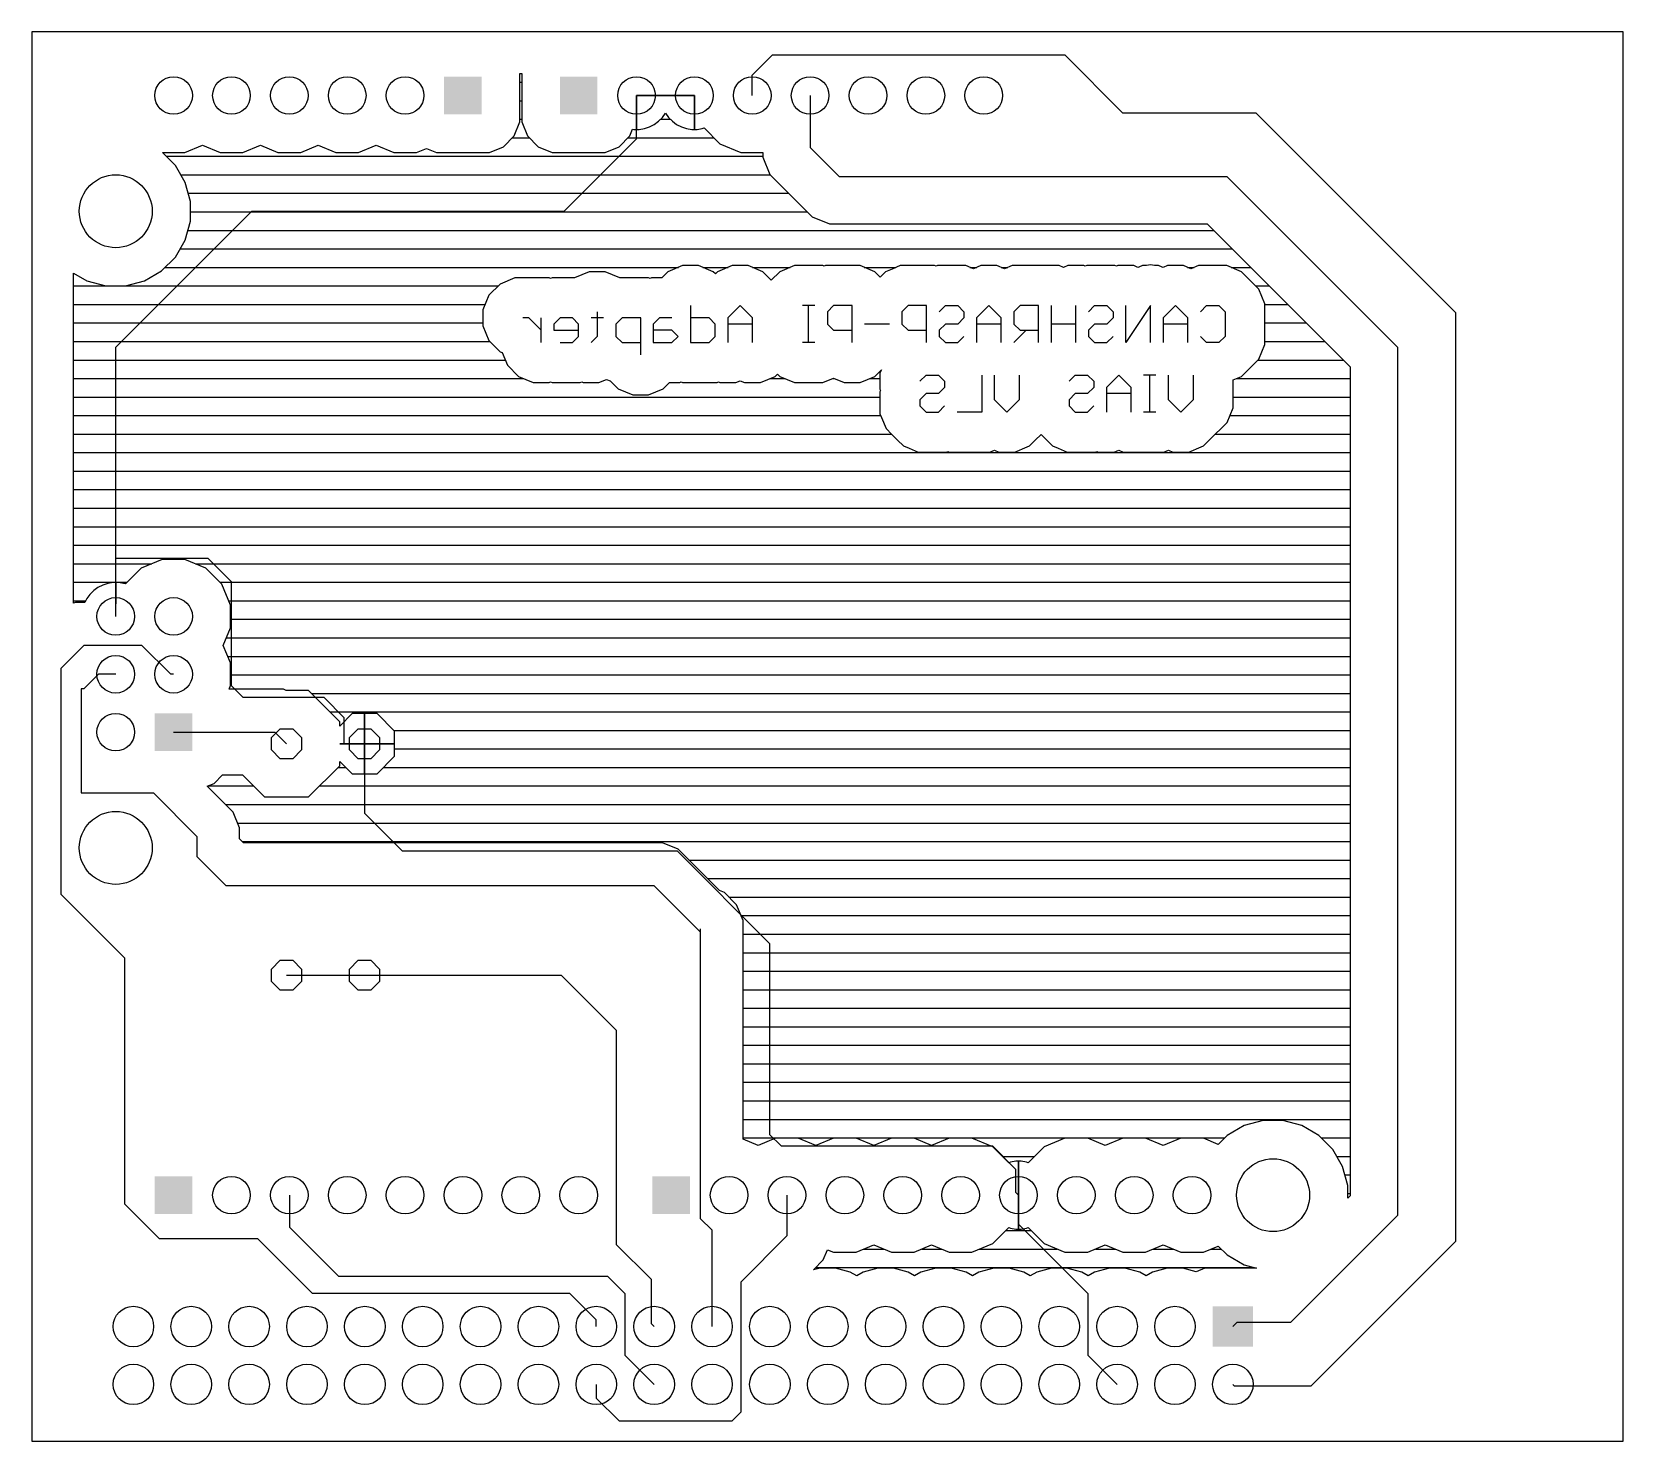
# Model space of a CAD drawing. Extents: x 0.4 to 70.2, y 8.6 to 70.5.
import ezdxf

# ---------------------------------------------------------------- set-up
doc = ezdxf.new("R2010")
doc.units = 0
for name, color, linetype in [('16', 175, 'CONTINUOUS'), ('17', 82, 'CONTINUOUS'), ('20', 213, 'CONTINUOUS')]:
    doc.layers.add(name, color=color, linetype=linetype)

# ---------------------------------------------------------------- blocks, each defined once
blk = doc.blocks.new('OCTAGONP')
blk.add_lwpolyline([(-0.5, -0.2071), (-0.5, 0.2071), (-0.2071, 0.5), (0.2071, 0.5), (0.5, 0.2071), (0.5, -0.2071), (0.2071, -0.5), (-0.2071, -0.5)], close=True)
blk = doc.blocks.new('SQUAREP')
blk.add_solid([(-0.5, -0.5), (0.5, -0.5), (-0.5, 0.5), (0.5, 0.5)])
blk = doc.blocks.new('ROUNDP')
blk.add_circle((0, 0), 0.5)

msp = doc.modelspace()

# ---------------------------------------------------------------- linework, layer by layer
at = {"layer": '16'}
for p, q in [((32.004, 68.58), (32.893, 69.469)), ((32.893, 69.469), (45.72, 69.469)), ((45.72, 69.469), (48.26, 66.929)), ((21.8059, 66.532), (21.8059, 68.6562)), ((21.8059, 68.6562), (21.8821, 68.6562)), ((21.8821, 68.6562), (21.8821, 66.532)), ((32.004, 67.691), (32.004, 68.58)), ((21.8059, 68.2752), (21.8821, 68.2752)), ((21.8059, 67.4624), (21.8821, 67.4624)), ((28.4099, 67.691), (26.924, 67.691)), ((26.924, 67.691), (26.924, 67.691)), ((26.924, 67.691), (29.464, 67.691)), ((26.924, 66.2051), (26.924, 67.691)), ((26.924, 67.691), (26.924, 67.691)), ((26.924, 67.691), (26.924, 66.2051)), ((26.924, 65.786), (26.924, 67.691)), ((26.924, 67.691), (29.464, 67.691)), ((26.924, 67.4624), (26.924, 67.4624)), ((29.464, 67.691), (28.4099, 67.691)), ((29.464, 67.691), (29.464, 67.691)), ((29.464, 66.2051), (29.464, 67.691)), ((29.464, 67.691), (29.464, 67.691)), ((29.464, 67.691), (29.464, 66.2051)), ((29.464, 67.4624), (29.464, 67.4624)), ((34.544, 67.691), (34.544, 65.405)), ((21.5507, 65.9159), (21.8059, 66.532)), ((21.8059, 66.6496), (21.8821, 66.6496)), ((21.8821, 66.532), (22.1373, 65.9159)), ((26.924, 66.6496), (26.924, 66.6496)), ((27.4944, 66.314), (27.7028, 66.4201)), ((27.7028, 66.4201), (27.892, 66.5576)), ((27.892, 66.5576), (28.0574, 66.723)), ((27.984, 66.6496), (28.404, 66.6496)), ((28.0574, 66.723), (28.194, 66.911)), ((28.194, 66.911), (28.3306, 66.723)), ((28.3306, 66.723), (28.496, 66.5576)), ((28.496, 66.5576), (28.6852, 66.4201)), ((28.6852, 66.4201), (28.8936, 66.314)), ((29.464, 66.6496), (29.464, 66.6496)), ((48.26, 66.929), (54.102, 66.929)), ((54.102, 66.929), (62.865, 58.166)), ((21.0791, 65.4443), (21.5507, 65.9159)), ((21.4716, 65.8368), (22.2164, 65.8368)), ((22.1373, 65.9159), (22.6089, 65.4443)), ((23.749, 62.611), (26.924, 65.786)), ((26.1591, 65.4443), (26.6307, 65.9159)), ((26.5516, 65.8368), (30.32, 65.8368)), ((26.6307, 65.9159), (26.754, 66.2135)), ((26.754, 66.2135), (26.8071, 66.2051)), ((26.8071, 66.2051), (26.924, 66.2051)), ((26.924, 66.2051), (27.0409, 66.2051)), ((27.0409, 66.2051), (27.2719, 66.2417)), ((27.2719, 66.2417), (27.4944, 66.314)), ((28.8936, 66.314), (29.1161, 66.2417)), ((29.1161, 66.2417), (29.3471, 66.2051)), ((29.3471, 66.2051), (29.464, 66.2051)), ((29.464, 66.2051), (29.5809, 66.2051)), ((29.5809, 66.2051), (29.8119, 66.2417)), ((29.8119, 66.2417), (29.8898, 66.267)), ((29.8898, 66.267), (30.5868, 65.57)), ((6.6859, 64.6229), (6.1197, 65.1891)), ((6.1197, 65.1891), (7.1017, 65.1891)), ((6.2848, 65.024), (32.4612, 65.024)), ((7.1017, 65.1891), (7.874, 65.509)), ((7.874, 65.509), (8.6463, 65.1891)), ((8.6463, 65.1891), (9.6417, 65.1891)), ((9.6417, 65.1891), (10.414, 65.509)), ((10.414, 65.509), (11.1863, 65.1891)), ((11.1863, 65.1891), (12.1817, 65.1891)), ((12.1817, 65.1891), (12.954, 65.509)), ((12.954, 65.509), (13.7263, 65.1891)), ((13.7263, 65.1891), (14.7217, 65.1891)), ((14.7217, 65.1891), (15.494, 65.509)), ((15.494, 65.509), (16.2663, 65.1891)), ((16.2663, 65.1891), (17.2617, 65.1891)), ((17.2617, 65.1891), (17.7034, 65.3721)), ((17.7034, 65.3721), (18.145, 65.1891)), ((18.145, 65.1891), (20.463, 65.1891)), ((20.463, 65.1891), (21.0791, 65.4443)), ((22.6089, 65.4443), (23.225, 65.1891)), ((23.225, 65.1891), (25.543, 65.1891)), ((25.543, 65.1891), (26.1591, 65.4443)), ((30.5868, 65.57), (31.5063, 65.1891)), ((31.5063, 65.1891), (32.4612, 65.1891)), ((32.4612, 65.1891), (32.4612, 64.9907)), ((32.4612, 64.9907), (32.7783, 64.2252)), ((34.544, 65.405), (35.814, 64.135)), ((7.1173, 63.8757), (6.6859, 64.6229)), ((6.9236, 64.2112), (32.7923, 64.2112)), ((7.3406, 63.0424), (7.1173, 63.8757)), ((32.7783, 64.2252), (34.0483, 62.9552)), ((35.814, 64.135), (52.832, 64.135)), ((52.832, 64.135), (60.325, 56.642)), ((7.2452, 63.3984), (33.6051, 63.3984)), ((7.3406, 62.1796), (7.3406, 63.0424)), ((34.0483, 62.9552), (34.6342, 62.3693)), ((4.064, 56.642), (10.033, 62.611)), ((7.1173, 61.3463), (7.3406, 62.1796)), ((7.3406, 62.5856), (34.4179, 62.5856)), ((10.033, 62.611), (23.749, 62.611)), ((34.6342, 62.3693), (35.3997, 62.0522)), ((7.2316, 61.7728), (52.2487, 61.7728)), ((35.3997, 62.0522), (51.9693, 62.0522)), ((51.9693, 62.0522), (58.2422, 55.7793)), ((6.6859, 60.5991), (7.1173, 61.3463)), ((6.8943, 60.96), (53.0615, 60.96)), ((6.0759, 59.9891), (6.6859, 60.5991)), ((6.234, 60.1472), (28.7608, 60.1472)), ((28.9481, 60.2248), (28.3039, 59.958)), ((29.6453, 60.2248), (28.9481, 60.2248)), ((30.2894, 59.958), (29.6453, 60.2248)), ((29.8326, 60.1472), (30.9402, 60.1472)), ((31.1275, 60.2248), (30.4834, 59.958)), ((31.8248, 60.2248), (31.1275, 60.2248)), ((32.366, 60.0006), (31.8248, 60.2248)), ((32.0121, 60.1472), (33.6688, 60.1472)), ((33.8561, 60.2248), (33.212, 59.958)), ((35.0957, 60.2248), (33.8561, 60.2248)), ((35.1589, 60.1986), (35.0957, 60.2248)), ((35.2221, 60.2248), (35.1589, 60.1986)), ((35.5746, 60.2248), (35.2221, 60.2248)), ((35.2221, 60.2248), (35.2221, 60.2248)), ((35.2221, 60.2248), (35.2221, 60.2248)), ((36.7328, 60.2248), (35.5746, 60.2248)), ((37.377, 59.958), (36.7328, 60.2248)), ((36.9202, 60.1472), (38.3091, 60.1472)), ((38.1375, 60.0761), (37.8523, 59.958)), ((38.4964, 60.2248), (38.1375, 60.0761)), ((38.4965, 60.2248), (38.4964, 60.2248)), ((38.4964, 60.2248), (38.4964, 60.2248)), ((38.8489, 60.2248), (38.4965, 60.2248)), ((40.0072, 60.2248), (38.8489, 60.2248)), ((40.0704, 60.1986), (40.0072, 60.2248)), ((40.1336, 60.2248), (40.0704, 60.1986)), ((40.4784, 60.2248), (40.1336, 60.2248)), ((40.1336, 60.2248), (40.1336, 60.2248)), ((40.1336, 60.2248), (40.1336, 60.2248)), ((41.3732, 60.2248), (40.4784, 60.2248)), ((41.7075, 60.0863), (41.3732, 60.2248)), ((41.5605, 60.1472), (41.8546, 60.1472)), ((42.0419, 60.2248), (41.7075, 60.0863)), ((42.7392, 60.2248), (42.0419, 60.2248)), ((43.0735, 60.0863), (42.7392, 60.2248)), ((42.9265, 60.1472), (43.2206, 60.1472)), ((43.4079, 60.2248), (43.0735, 60.0863)), ((43.7603, 60.2248), (43.4079, 60.2248)), ((43.4079, 60.2248), (43.4079, 60.2248)), ((43.4079, 60.2248), (43.4079, 60.2248)), ((45.4711, 60.2248), (43.7603, 60.2248)), ((45.6648, 60.1445), (45.4711, 60.2248)), ((45.6584, 60.1472), (45.6713, 60.1472)), ((45.8586, 60.2248), (45.6648, 60.1445)), ((46.5558, 60.2248), (45.8586, 60.2248)), ((46.619, 60.1986), (46.5558, 60.2248)), ((46.6822, 60.2248), (46.619, 60.1986)), ((47.027, 60.2248), (46.6822, 60.2248)), ((46.6822, 60.2248), (46.6822, 60.2248)), ((46.6822, 60.2248), (46.6822, 60.2248)), ((47.9218, 60.2248), (47.027, 60.2248)), ((47.985, 60.1986), (47.9218, 60.2248)), ((48.0482, 60.2248), (47.985, 60.1986)), ((48.7454, 60.2248), (48.0482, 60.2248)), ((48.9286, 60.1489), (48.7454, 60.2248)), ((48.9694, 60.1571), (48.9286, 60.1489)), ((49.1329, 60.2248), (48.9694, 60.1571)), ((49.3079, 60.2248), (49.1329, 60.2248)), ((49.4796, 60.2591), (49.3079, 60.2248)), ((49.6532, 60.2248), (49.4796, 60.2591)), ((49.8301, 60.2248), (49.6532, 60.2248)), ((49.9918, 60.1578), (49.8301, 60.2248)), ((50.042, 60.1479), (49.9918, 60.1578)), ((50.2277, 60.2248), (50.042, 60.1479)), ((50.9249, 60.2248), (50.2277, 60.2248)), ((51.2593, 60.0863), (50.9249, 60.2248)), ((51.1122, 60.1472), (51.4064, 60.1472)), ((51.5937, 60.2248), (51.2593, 60.0863)), ((51.9385, 60.2248), (51.5937, 60.2248)), ((51.5937, 60.2248), (51.5937, 60.2248)), ((51.5937, 60.2248), (51.5937, 60.2248)), ((52.8332, 60.2248), (51.9385, 60.2248)), ((53.4774, 59.958), (52.8332, 60.2248)), ((53.0206, 60.1472), (53.8743, 60.1472)), ((2.2098, 45.4061), (2.2098, 59.898)), ((2.2098, 59.898), (2.7993, 59.5577)), ((2.7993, 59.5577), (3.6326, 59.3344)), ((4.4954, 59.3344), (5.3287, 59.5577)), ((5.3287, 59.5577), (6.0759, 59.9891)), ((20.935, 59.4156), (20.442, 58.9226)), ((21.5792, 59.6825), (20.935, 59.4156)), ((23.0899, 59.6825), (21.5792, 59.6825)), ((23.1531, 59.6563), (23.0899, 59.6825)), ((23.2163, 59.6825), (23.1531, 59.6563)), ((23.7586, 59.6825), (23.2163, 59.6825)), ((23.7587, 59.6825), (23.7586, 59.6825)), ((24.1035, 59.6825), (23.7587, 59.6825)), ((24.2016, 59.6825), (24.1035, 59.6825)), ((24.2059, 59.6868), (24.2016, 59.6825)), ((24.8501, 59.9536), (24.2059, 59.6868)), ((25.5473, 59.9536), (24.8501, 59.9536)), ((26.1915, 59.6868), (25.5473, 59.9536)), ((26.1958, 59.6825), (26.1915, 59.6868)), ((27.4556, 59.6825), (26.1958, 59.6825)), ((27.5189, 59.6563), (27.4556, 59.6825)), ((27.5821, 59.6825), (27.5189, 59.6563)), ((28.0284, 59.6825), (27.5821, 59.6825)), ((28.3039, 59.958), (28.0284, 59.6825)), ((30.3864, 59.861), (30.2894, 59.958)), ((30.4834, 59.958), (30.3864, 59.861)), ((32.4689, 59.958), (32.366, 60.0006)), ((32.7192, 59.7077), (32.4689, 59.958)), ((32.4689, 59.958), (32.4689, 59.958)), ((32.8405, 59.5864), (32.7192, 59.7077)), ((33.212, 59.958), (32.8405, 59.5864)), ((37.6146, 59.7203), (37.377, 59.958)), ((37.8523, 59.958), (37.6146, 59.7203)), ((37.8523, 59.958), (37.8523, 59.958)), ((37.8523, 59.958), (37.8523, 59.958)), ((53.7486, 59.6868), (53.4774, 59.958)), ((54.2416, 59.1938), (53.7486, 59.6868)), ((53.7486, 59.6868), (53.7486, 59.6868)), ((2.2098, 59.3344), (3.6326, 59.3344)), ((3.6326, 59.3344), (4.4954, 59.3344)), ((4.4954, 59.3344), (20.8538, 59.3344)), ((20.442, 58.9226), (20.1752, 58.2785)), ((54.101, 59.3344), (54.6871, 59.3344)), ((54.5084, 58.5496), (54.2416, 59.1938)), ((2.2098, 58.5216), (20.2759, 58.5216)), ((20.1752, 58.2785), (20.1752, 57.5812)), ((25.1987, 58.201), (25.1987, 57.1164)), ((29.2967, 58.4722), (29.2967, 56.8452)), ((31.4762, 58.4722), (30.9338, 57.9299)), ((32.0185, 57.9299), (31.4762, 58.4722)), ((34.7471, 58.4722), (34.2048, 58.4722)), ((34.4759, 56.8452), (34.4759, 58.4722)), ((35.5707, 58.4722), (35.2996, 58.201)), ((35.2996, 58.201), (35.2996, 57.6587)), ((36.3842, 58.4722), (35.5707, 58.4722)), ((36.3842, 56.8452), (36.3842, 58.4722)), ((38.8451, 58.4722), (38.5739, 58.201)), ((38.5739, 58.201), (38.5739, 57.6587)), ((39.6586, 58.4722), (38.8451, 58.4722)), ((39.6586, 56.8452), (39.6586, 58.4722)), ((40.211, 58.201), (40.4822, 58.4722)), ((40.4822, 58.4722), (41.0245, 58.4722)), ((41.0245, 58.4722), (41.2957, 58.201)), ((41.2957, 58.201), (41.2957, 57.9299)), ((42.3905, 58.4722), (41.8482, 57.9299)), ((42.9329, 57.9299), (42.3905, 58.4722)), ((43.7565, 58.4722), (43.4854, 58.201)), ((43.4854, 58.201), (43.4854, 57.6587)), ((44.57, 58.4722), (43.7565, 58.4722)), ((44.57, 56.8452), (44.57, 58.4722)), ((45.1225, 58.4722), (45.1225, 56.8452)), ((46.2072, 56.8452), (46.2072, 58.4722)), ((46.7597, 58.201), (47.0308, 58.4722)), ((47.0308, 58.4722), (47.5732, 58.4722)), ((47.5732, 58.4722), (47.8443, 58.201)), ((47.8443, 58.201), (47.8443, 57.9299)), ((49.4815, 58.4722), (48.3968, 56.8452)), ((48.3968, 56.8452), (48.3968, 58.4722)), ((49.4815, 56.8452), (49.4815, 58.4722)), ((50.5763, 58.4722), (50.034, 57.9299)), ((51.1186, 57.9299), (50.5763, 58.4722)), ((51.6711, 58.201), (51.9423, 58.4722)), ((51.9423, 58.4722), (52.4846, 58.4722)), ((52.4846, 58.4722), (52.7558, 58.201)), ((52.7558, 58.201), (52.7558, 57.1164)), ((54.5084, 56.7677), (54.5084, 58.5496)), ((54.5084, 58.5216), (55.4999, 58.5216)), ((62.865, 58.166), (62.865, 17.399)), ((2.2098, 57.7088), (20.1752, 57.7088)), ((20.1752, 57.5812), (20.442, 56.9371)), ((22.1989, 57.9299), (21.9278, 57.9299)), ((22.7413, 57.3875), (22.1989, 57.9299)), ((22.7413, 56.8452), (22.7413, 57.9299)), ((23.5649, 57.9299), (23.2938, 57.6587)), ((23.2938, 57.6587), (23.2938, 57.3875)), ((23.2938, 57.3875), (24.3784, 57.3875)), ((24.1073, 57.9299), (23.5649, 57.9299)), ((24.3784, 57.6587), (24.1073, 57.9299)), ((24.3784, 57.1164), (24.3784, 57.6587)), ((25.4699, 57.9299), (24.9275, 57.9299)), ((26.2935, 57.9299), (26.0224, 57.6587)), ((26.0224, 57.6587), (26.0224, 57.1164)), ((27.107, 57.9299), (26.2935, 57.9299)), ((27.107, 56.3029), (27.107, 57.9299)), ((27.9307, 57.9299), (27.6595, 57.6587)), ((27.6595, 57.6587), (27.6595, 56.8452)), ((28.473, 57.3875), (27.6595, 57.3875)), ((28.473, 57.9299), (27.9307, 57.9299)), ((28.7442, 57.1164), (28.473, 57.3875)), ((30.1102, 57.9299), (29.2967, 57.9299)), ((30.3813, 57.6587), (30.1102, 57.9299)), ((30.3813, 57.1164), (30.3813, 57.6587)), ((30.9338, 57.9299), (30.9338, 56.8452)), ((32.0185, 57.6587), (30.9338, 57.6587)), ((32.0185, 56.8452), (32.0185, 57.9299)), ((35.2996, 57.6587), (35.5707, 57.3875)), ((35.5707, 57.3875), (36.3842, 57.3875)), ((38.0214, 57.6587), (36.9367, 57.6587)), ((38.5739, 57.6587), (38.8451, 57.3875)), ((38.8451, 57.3875), (39.6586, 57.3875)), ((40.4822, 57.6587), (40.211, 57.3875)), ((40.211, 57.3875), (40.211, 57.1164)), ((41.0245, 57.6587), (40.4822, 57.6587)), ((41.2957, 57.9299), (41.0245, 57.6587)), ((41.8482, 57.9299), (41.8482, 56.8452)), ((42.9329, 57.6587), (41.8482, 57.6587)), ((42.9329, 56.8452), (42.9329, 57.9299)), ((43.4854, 57.6587), (43.7565, 57.3875)), ((44.0277, 57.3875), (43.4854, 56.8452)), ((43.7565, 57.3875), (44.57, 57.3875)), ((46.2072, 57.6587), (45.1225, 57.6587)), ((47.0308, 57.6587), (46.7597, 57.3875)), ((46.7597, 57.3875), (46.7597, 57.1164)), ((47.5732, 57.6587), (47.0308, 57.6587)), ((47.8443, 57.9299), (47.5732, 57.6587)), ((50.034, 57.9299), (50.034, 56.8452)), ((51.1186, 57.6587), (50.034, 57.6587)), ((51.1186, 56.8452), (51.1186, 57.9299)), ((54.5084, 57.7088), (56.3127, 57.7088)), ((2.2098, 56.896), (20.4831, 56.896)), ((4.064, 47.371), (4.064, 56.642)), ((20.442, 56.9371), (20.935, 56.4441)), ((23.5649, 56.8452), (24.1073, 56.8452)), ((24.1073, 56.8452), (24.3784, 57.1164)), ((25.1987, 57.1164), (24.9275, 56.8452)), ((26.0224, 57.1164), (26.2935, 56.8452)), ((26.2935, 56.8452), (27.107, 56.8452)), ((27.6595, 56.8452), (28.473, 56.8452)), ((28.473, 56.8452), (28.7442, 57.1164)), ((29.2967, 56.8452), (30.1102, 56.8452)), ((30.1102, 56.8452), (30.3813, 57.1164)), ((34.7471, 56.8452), (34.2048, 56.8452)), ((40.211, 57.1164), (40.4822, 56.8452)), ((40.4822, 56.8452), (41.0245, 56.8452)), ((41.0245, 56.8452), (41.2957, 57.1164)), ((46.7597, 57.1164), (47.0308, 56.8452)), ((47.0308, 56.8452), (47.5732, 56.8452)), ((47.5732, 56.8452), (47.8443, 57.1164)), ((51.9423, 56.8452), (51.6711, 57.1164)), ((52.4846, 56.8452), (51.9423, 56.8452)), ((52.7558, 57.1164), (52.4846, 56.8452)), ((54.2416, 56.1236), (54.5084, 56.7677)), ((54.5084, 56.896), (57.1255, 56.896)), ((60.325, 56.642), (60.325, 18.542)), ((2.2098, 56.0832), (21.1599, 56.0832)), ((20.935, 56.4441), (21.026, 56.4064)), ((21.026, 56.4064), (21.2555, 55.8524)), ((53.9704, 55.8524), (54.2416, 56.1236)), ((54.2012, 56.0832), (57.9383, 56.0832)), ((2.2098, 55.2704), (21.9634, 55.2704)), ((21.2555, 55.8524), (21.7485, 55.3594)), ((21.7485, 55.3594), (22.3927, 55.0926)), ((25.2761, 55.0926), (25.6105, 55.2311)), ((25.6105, 55.2311), (25.7637, 55.1677)), ((32.3671, 55.0926), (33.0113, 55.3594)), ((32.7963, 55.2704), (33.4269, 55.2704)), ((33.0113, 55.3594), (33.1116, 55.4598)), ((33.1116, 55.4598), (33.212, 55.3594)), ((33.212, 55.3594), (33.8561, 55.0926)), ((35.0957, 55.0926), (35.5657, 55.2873)), ((35.5249, 55.2704), (35.6064, 55.2704)), ((35.5657, 55.2873), (36.0356, 55.0926)), ((36.7328, 55.0926), (37.377, 55.3594)), ((37.1621, 55.2704), (37.6072, 55.2704)), ((37.377, 55.3594), (37.6694, 55.6518)), ((37.6694, 55.6518), (37.6072, 55.5016)), ((37.6072, 55.5016), (37.6072, 54.8044)), ((39.3598, 55.153), (39.6309, 55.4242)), ((39.6309, 55.4242), (40.1733, 55.4242)), ((40.1733, 55.4242), (40.4444, 55.153)), ((42.0816, 55.4242), (42.0816, 53.7972)), ((42.6341, 54.3395), (42.6341, 55.4242)), ((43.7187, 55.4242), (43.7187, 54.3395)), ((45.9084, 55.153), (46.1796, 55.4242)), ((46.1796, 55.4242), (46.7219, 55.4242)), ((46.7219, 55.4242), (46.9931, 55.153)), ((48.0879, 55.4242), (47.5455, 54.8819)), ((48.6302, 54.8819), (48.0879, 55.4242)), ((49.7216, 55.4242), (49.1793, 55.4242)), ((49.4505, 53.7972), (49.4505, 55.4242)), ((50.2741, 54.3395), (50.2741, 55.4242)), ((51.3588, 55.4242), (51.3588, 54.3395)), ((53.1114, 55.2078), (53.4774, 55.3594)), ((53.1114, 53.9909), (53.1114, 55.2078)), ((53.2625, 55.2704), (58.2422, 55.2704)), ((53.4774, 55.3594), (53.9704, 55.8524)), ((58.2422, 55.7793), (58.2422, 19.4047)), ((22.3927, 55.0926), (23.0899, 55.0926)), ((23.0899, 55.0926), (23.1531, 55.1188)), ((23.1531, 55.1188), (23.2163, 55.0926)), ((23.2163, 55.0926), (24.4559, 55.0926)), ((24.4559, 55.0926), (24.5174, 55.1181)), ((24.5174, 55.1181), (24.5789, 55.0926)), ((24.5789, 55.0926), (25.2761, 55.0926)), ((25.7637, 55.1677), (26.1143, 54.8171)), ((26.1143, 54.8171), (26.7584, 54.5503)), ((26.7584, 54.5503), (27.4556, 54.5503)), ((27.4556, 54.5503), (28.0998, 54.8171)), ((28.0998, 54.8171), (28.3753, 55.0926)), ((28.3753, 55.0926), (28.8216, 55.0926)), ((28.8216, 55.0926), (28.8848, 55.1188)), ((28.8848, 55.1188), (28.9481, 55.0926)), ((28.9481, 55.0926), (30.4588, 55.0926)), ((30.4588, 55.0926), (30.522, 55.1188)), ((30.522, 55.1188), (30.5852, 55.0926)), ((30.5852, 55.0926), (31.2824, 55.0926)), ((31.2824, 55.0926), (31.4762, 55.1728)), ((31.4762, 55.1728), (31.6699, 55.0926)), ((31.6699, 55.0926), (32.3671, 55.0926)), ((33.8561, 55.0926), (35.0957, 55.0926)), ((36.0356, 55.0926), (36.7328, 55.0926)), ((37.6072, 54.8044), (37.6312, 54.7463)), ((37.6312, 54.7463), (37.6072, 54.6881)), ((37.6072, 54.6881), (37.6072, 54.417)), ((39.6309, 54.6107), (39.3598, 54.3395)), ((40.1733, 54.6107), (39.6309, 54.6107)), ((40.4444, 54.8819), (40.1733, 54.6107)), ((40.4444, 55.153), (40.4444, 54.8819)), ((46.1796, 54.6107), (45.9084, 54.3395)), ((46.7219, 54.6107), (46.1796, 54.6107)), ((46.9931, 54.8819), (46.7219, 54.6107)), ((46.9931, 55.153), (46.9931, 54.8819)), ((47.5455, 54.8819), (47.5455, 53.7972)), ((48.6302, 54.6107), (47.5455, 54.6107)), ((48.6302, 53.7972), (48.6302, 54.8819)), ((2.2098, 54.4576), (37.6072, 54.4576)), ((37.6072, 54.417), (37.6072, 54.417)), ((37.6072, 54.417), (37.6072, 54.0646)), ((37.6072, 54.0646), (37.6072, 53.7197)), ((39.3598, 54.3395), (39.3598, 54.0684)), ((39.3598, 54.0684), (39.6309, 53.7972)), ((39.6309, 53.7972), (40.1733, 53.7972)), ((40.1733, 53.7972), (40.4444, 54.0684)), ((42.0816, 53.7972), (40.9969, 53.7972)), ((43.1764, 53.7972), (42.6341, 54.3395)), ((43.7187, 54.3395), (43.1764, 53.7972)), ((45.9084, 54.3395), (45.9084, 54.0684)), ((45.9084, 54.0684), (46.1796, 53.7972)), ((46.1796, 53.7972), (46.7219, 53.7972)), ((46.7219, 53.7972), (46.9931, 54.0684)), ((49.7216, 53.7972), (49.1793, 53.7972)), ((50.8165, 53.7972), (50.2741, 54.3395)), ((51.3588, 54.3395), (50.8165, 53.7972)), ((52.8446, 53.3468), (53.1114, 53.9909)), ((53.1114, 54.4576), (58.2422, 54.4576)), ((2.2098, 53.6448), (37.6382, 53.6448)), ((37.6072, 53.7197), (37.6072, 53.7197)), ((37.6072, 53.7197), (37.6072, 53.7197)), ((37.6072, 53.7197), (37.6751, 53.5558)), ((37.6751, 53.5558), (37.874, 53.0756)), ((52.0595, 52.5617), (52.8446, 53.3468)), ((52.968, 53.6448), (58.2422, 53.6448)), ((2.2098, 52.832), (38.1176, 52.832)), ((37.874, 53.0756), (37.874, 53.0756)), ((37.874, 53.0756), (37.874, 53.0756)), ((37.874, 53.0756), (38.1326, 52.8169)), ((38.1326, 52.8169), (38.367, 52.5826)), ((38.367, 52.5826), (38.367, 52.5826)), ((38.367, 52.5826), (38.3795, 52.5701)), ((38.3795, 52.5701), (38.6382, 52.3114)), ((44.1692, 52.3114), (44.4195, 52.5617)), ((44.4195, 52.5617), (44.678, 52.8202)), ((44.678, 52.8202), (44.6813, 52.8169)), ((44.6813, 52.8169), (44.9156, 52.5826)), ((44.9156, 52.5826), (44.9156, 52.5826)), ((44.9156, 52.5826), (44.9281, 52.5701)), ((44.9281, 52.5701), (45.1868, 52.3114)), ((51.8092, 52.3114), (52.0595, 52.5617)), ((52.3298, 52.832), (58.2422, 52.832)), ((2.2098, 52.0192), (58.2422, 52.0192)), ((38.6382, 52.3114), (38.6382, 52.3114)), ((38.6382, 52.3114), (38.8867, 52.2085)), ((38.8867, 52.2085), (39.2823, 52.0446)), ((39.2823, 52.0446), (39.2823, 52.0446)), ((39.2823, 52.0446), (39.2823, 52.0446)), ((39.2823, 52.0446), (39.6271, 52.0446)), ((39.6271, 52.0446), (40.5219, 52.0446)), ((40.5219, 52.0446), (40.5851, 52.0708)), ((40.5851, 52.0708), (40.6483, 52.0446)), ((40.6483, 52.0446), (42.4302, 52.0446)), ((42.4302, 52.0446), (42.629, 52.1269)), ((42.629, 52.1269), (42.8278, 52.0446)), ((42.8278, 52.0446), (43.525, 52.0446)), ((43.525, 52.0446), (44.0663, 52.2688)), ((44.0663, 52.2688), (44.1692, 52.3114)), ((44.1692, 52.3114), (44.1692, 52.3114)), ((44.1692, 52.3114), (44.1692, 52.3114)), ((45.1868, 52.3114), (45.1868, 52.3114)), ((45.1868, 52.3114), (45.1868, 52.3114)), ((45.1868, 52.3114), (45.4353, 52.2085)), ((45.4353, 52.2085), (45.8309, 52.0446)), ((45.8309, 52.0446), (45.8309, 52.0446)), ((45.8309, 52.0446), (45.831, 52.0446)), ((45.831, 52.0446), (46.1758, 52.0446)), ((46.1758, 52.0446), (47.0705, 52.0446)), ((47.0705, 52.0446), (47.1337, 52.0708)), ((47.1337, 52.0708), (47.1969, 52.0446)), ((47.1969, 52.0446), (47.8942, 52.0446)), ((47.8942, 52.0446), (48.0879, 52.1248)), ((48.0879, 52.1248), (48.2816, 52.0446)), ((48.2816, 52.0446), (50.0703, 52.0446)), ((50.0703, 52.0446), (50.2691, 52.1269)), ((50.2691, 52.1269), (50.4679, 52.0446)), ((50.4679, 52.0446), (51.1651, 52.0446)), ((51.1651, 52.0446), (51.7063, 52.2688)), ((51.7063, 52.2688), (51.8092, 52.3114)), ((51.8092, 52.3114), (51.8092, 52.3114)), ((2.2098, 51.2064), (58.2422, 51.2064)), ((2.2098, 50.3936), (58.2422, 50.3936)), ((2.2098, 49.5808), (58.2422, 49.5808)), ((2.2098, 48.768), (58.2422, 48.768)), ((2.2098, 47.9552), (58.2422, 47.9552)), ((2.2098, 47.1424), (5.6464, 47.1424)), ((4.064, 44.831), (4.064, 47.371)), ((8.128, 47.371), (4.064, 47.371)), ((5.1868, 46.952), (4.4898, 46.255)), ((6.1063, 47.3329), (5.1868, 46.952)), ((7.1017, 47.3329), (6.1063, 47.3329)), ((8.0212, 46.952), (7.1017, 47.3329)), ((7.5616, 47.1424), (58.2422, 47.1424)), ((8.725, 46.2482), (8.0212, 46.952)), ((9.144, 46.355), (8.128, 47.371)), ((2.2098, 46.3296), (4.5644, 46.3296)), ((3.2852, 46.1019), (3.096, 45.9644)), ((3.4936, 46.208), (3.2852, 46.1019)), ((3.7161, 46.2803), (3.4936, 46.208)), ((3.9471, 46.3169), (3.7161, 46.2803)), ((4.064, 46.3169), (3.9471, 46.3169)), ((4.1809, 46.3169), (4.064, 46.3169)), ((4.064, 46.3169), (4.064, 45.3898)), ((4.064, 45.3898), (4.064, 46.3169)), ((4.4119, 46.2803), (4.1809, 46.3169)), ((4.4898, 46.255), (4.4119, 46.2803)), ((8.6436, 46.3296), (58.2422, 46.3296)), ((9.1059, 45.3287), (8.725, 46.2482)), ((9.144, 41.783), (9.144, 46.355)), ((2.2098, 45.5168), (2.7458, 45.5168)), ((2.2931, 45.4406), (2.2098, 45.4061)), ((2.7069, 45.4406), (2.2931, 45.4406)), ((2.7931, 45.6098), (2.7069, 45.4406)), ((2.9306, 45.799), (2.7931, 45.6098)), ((3.096, 45.9644), (2.9306, 45.799)), ((4.064, 45.5168), (4.064, 45.5168)), ((9.028, 45.5168), (58.2422, 45.5168)), ((4.064, 45.3898), (4.064, 45.3898)), ((9.1059, 44.3333), (9.1059, 45.3287)), ((9.1059, 44.704), (58.2422, 44.704)), ((8.786, 43.561), (9.1059, 44.3333)), ((2.667, 43.561), (1.651, 42.545)), ((5.207, 43.561), (2.667, 43.561)), ((6.477, 42.291), (5.207, 43.561)), ((9.1059, 42.7887), (8.786, 43.561)), ((8.9228, 43.8912), (58.2422, 43.8912)), ((8.9859, 43.0784), (58.2422, 43.0784)), ((9.1059, 41.7933), (9.1059, 42.7887)), ((1.651, 42.545), (1.651, 32.639)), ((3.302, 42.291), (2.667, 41.656)), ((4.064, 42.291), (3.302, 42.291)), ((6.604, 42.291), (6.477, 42.291)), ((9.1059, 42.2656), (58.2422, 42.2656)), ((2.667, 41.656), (2.54, 41.656)), ((2.54, 41.656), (2.54, 37.084)), ((9.0385, 41.6306), (9.1059, 41.7933)), ((11.4229, 41.6306), (9.0385, 41.6306)), ((9.652, 41.275), (9.144, 41.783)), ((13.208, 41.275), (9.652, 41.275)), ((11.5455, 41.5798), (11.4229, 41.6306)), ((12.5249, 41.5798), (11.5455, 41.5798)), ((13.8938, 40.2109), (12.5249, 41.5798)), ((12.6519, 41.4528), (58.2422, 41.4528)), ((14.097, 40.386), (13.208, 41.275)), ((13.4647, 40.64), (58.2422, 40.64)), ((14.4389, 40.5638), (13.8938, 40.0187)), ((14.986, 40.5638), (14.4389, 40.5638)), ((15.5331, 40.5638), (14.986, 40.5638)), ((14.986, 40.5638), (14.986, 39.243)), ((14.986, 39.243), (14.986, 40.5638)), ((16.3068, 39.7901), (15.5331, 40.5638)), ((13.8938, 40.0187), (13.8938, 40.2109)), ((14.097, 39.243), (14.097, 40.386)), ((14.986, 39.8272), (14.986, 39.8272)), ((16.2697, 39.8272), (58.2422, 39.8272)), ((6.604, 39.751), (11.049, 39.751)), ((11.049, 39.751), (11.557, 39.243)), ((13.8938, 39.243), (13.8938, 39.243)), ((13.8938, 39.243), (14.986, 39.243)), ((14.986, 39.243), (13.8938, 39.243)), ((14.986, 39.243), (14.986, 39.243)), ((14.986, 37.9222), (14.986, 39.243)), ((14.986, 39.243), (14.986, 39.243)), ((14.986, 39.243), (14.986, 37.9222)), ((16.3068, 39.243), (14.986, 39.243)), ((14.986, 39.243), (14.986, 39.243)), ((14.986, 39.243), (16.3068, 39.243)), ((14.986, 39.243), (14.986, 39.243)), ((14.986, 39.243), (14.986, 36.195)), ((16.3068, 39.243), (16.3068, 39.7901)), ((16.3068, 38.6959), (16.3068, 39.243)), ((13.8938, 38.2751), (13.8938, 38.4673)), ((13.8938, 38.4673), (14.4389, 37.9222)), ((14.986, 39.0144), (14.986, 39.0144)), ((15.5331, 37.9222), (16.3068, 38.6959)), ((16.3068, 39.0144), (58.2422, 39.0144)), ((8.3791, 37.5043), (8.7462, 37.8714)), ((8.7462, 37.8714), (9.6239, 37.8714)), ((9.6239, 37.8714), (10.5891, 36.9062)), ((12.5249, 36.9062), (13.8938, 38.2751)), ((13.8203, 38.2016), (14.1595, 38.2016)), ((14.4389, 37.9222), (14.986, 37.9222)), ((14.986, 38.2016), (14.986, 38.2016)), ((14.986, 37.9222), (15.5331, 37.9222)), ((15.8125, 38.2016), (58.2422, 38.2016)), ((2.54, 37.084), (5.715, 37.084)), ((5.715, 37.084), (7.62, 35.179)), ((8.0777, 37.3795), (8.3791, 37.5043)), ((8.6847, 36.7724), (8.0777, 37.3795)), ((8.1002, 37.3888), (10.1065, 37.3888)), ((13.0075, 37.3888), (58.2422, 37.3888)), ((9.2134, 36.2437), (8.6847, 36.7724)), ((8.8811, 36.576), (58.2422, 36.576)), ((10.5891, 36.9062), (12.5249, 36.9062)), ((9.4996, 35.5529), (9.2134, 36.2437)), ((9.4125, 35.7632), (58.2422, 35.7632)), ((14.986, 36.195), (16.637, 34.544)), ((7.62, 35.179), (7.62, 34.29)), ((9.4996, 35.0686), (9.4996, 35.5529)), ((9.6686, 34.8996), (9.4996, 35.0686)), ((9.6178, 34.9504), (58.2422, 34.9504)), ((7.62, 34.29), (8.89, 33.02)), ((28.0599, 34.8996), (9.6686, 34.8996)), ((16.637, 34.544), (28.702, 34.544)), ((28.7507, 34.6134), (28.0599, 34.8996)), ((28.702, 34.544), (32.766, 30.48)), ((29.2794, 34.0847), (28.7507, 34.6134)), ((29.2266, 34.1376), (58.2422, 34.1376)), ((30.5659, 32.7982), (29.2794, 34.0847)), ((29.2794, 34.0847), (29.2794, 34.0847)), ((8.89, 33.02), (27.686, 33.02)), ((27.686, 33.02), (29.718, 30.988)), ((30.0393, 33.3248), (58.2422, 33.3248)), ((1.651, 32.639), (4.445, 29.845)), ((30.7827, 32.7084), (30.5659, 32.7982)), ((31.3114, 32.1797), (30.7827, 32.7084)), ((30.9792, 32.512), (58.2422, 32.512)), ((31.5976, 31.4889), (31.3114, 32.1797)), ((31.5105, 31.6992), (58.2422, 31.6992)), ((31.5976, 30.6141), (31.5976, 31.4889)), ((29.718, 31.115), (29.718, 30.988)), ((29.718, 30.988), (29.718, 18.415)), ((31.5976, 30.8864), (58.2422, 30.8864)), ((31.5976, 21.8865), (31.5976, 30.6141)), ((31.5976, 30.0736), (58.2422, 30.0736)), ((32.766, 30.48), (32.766, 22.098)), ((4.445, 29.845), (4.445, 19.05)), ((11.557, 29.083), (14.986, 29.083)), ((14.986, 29.083), (15.24, 29.083)), ((14.986, 29.083), (23.622, 29.083)), ((23.622, 29.083), (26.035, 26.67)), ((31.5976, 29.2608), (58.2422, 29.2608)), ((31.5976, 28.448), (58.2422, 28.448)), ((31.5976, 27.6352), (58.2422, 27.6352)), ((26.035, 26.67), (26.035, 17.272)), ((31.5976, 26.8224), (58.2422, 26.8224)), ((31.5976, 26.0096), (58.2422, 26.0096)), ((31.5976, 25.1968), (58.2422, 25.1968)), ((31.5976, 24.384), (58.2422, 24.384)), ((31.5976, 23.5712), (58.2422, 23.5712)), ((31.5976, 22.7584), (58.2422, 22.7584)), ((53.5993, 22.4843), (52.8521, 22.0529)), ((54.4326, 22.7076), (53.5993, 22.4843)), ((55.2954, 22.7076), (54.4326, 22.7076)), ((56.1287, 22.4843), (55.2954, 22.7076)), ((56.8759, 22.0529), (56.1287, 22.4843)), ((31.5976, 21.9456), (52.7448, 21.9456)), ((32.258, 21.613), (31.5976, 21.8865)), ((33.0303, 21.9329), (32.258, 21.613)), ((32.766, 22.098), (33.274, 21.59)), ((34.0257, 21.9329), (33.0303, 21.9329)), ((34.798, 21.613), (34.0257, 21.9329)), ((35.5703, 21.9329), (34.798, 21.613)), ((36.5657, 21.9329), (35.5703, 21.9329)), ((37.338, 21.613), (36.5657, 21.9329)), ((38.1103, 21.9329), (37.338, 21.613)), ((39.1057, 21.9329), (38.1103, 21.9329)), ((39.878, 21.613), (39.1057, 21.9329)), ((40.6503, 21.9329), (39.878, 21.613)), ((41.6457, 21.9329), (40.6503, 21.9329)), ((42.5652, 21.552), (41.6457, 21.9329)), ((45.7303, 21.9329), (44.8108, 21.552)), ((46.7257, 21.9329), (45.7303, 21.9329)), ((47.498, 21.613), (46.7257, 21.9329)), ((48.2703, 21.9329), (47.498, 21.613)), ((49.2657, 21.9329), (48.2703, 21.9329)), ((50.038, 21.613), (49.2657, 21.9329)), ((50.8103, 21.9329), (50.038, 21.613)), ((51.8057, 21.9329), (50.8103, 21.9329)), ((52.4607, 21.6616), (51.8057, 21.9329)), ((52.8521, 22.0529), (52.4607, 21.6616)), ((57.4859, 21.4429), (56.8759, 22.0529)), ((56.9832, 21.9456), (58.2422, 21.9456)), ((33.274, 21.59), (42.545, 21.59)), ((42.545, 21.59), (43.561, 20.574)), ((43.2622, 20.855), (42.5652, 21.552)), ((42.9844, 21.1328), (44.3916, 21.1328)), ((44.8108, 21.552), (44.1138, 20.855)), ((57.9173, 20.6957), (57.4859, 21.4429)), ((57.665, 21.1328), (58.2422, 21.1328)), ((43.3401, 20.8803), (43.2622, 20.855)), ((43.5711, 20.9169), (43.3401, 20.8803)), ((43.561, 20.574), (43.561, 19.558)), ((43.688, 20.9169), (43.5711, 20.9169)), ((43.8049, 20.9169), (43.688, 20.9169)), ((43.688, 20.9169), (43.688, 19.431)), ((43.688, 19.431), (43.688, 20.9169)), ((43.688, 20.32), (43.688, 20.32)), ((44.0359, 20.8803), (43.8049, 20.9169)), ((44.1138, 20.855), (44.0359, 20.8803)), ((58.1406, 19.8624), (57.9173, 20.6957)), ((58.018, 20.32), (58.2422, 20.32)), ((43.561, 19.558), (43.688, 19.431)), ((58.1406, 19.3031), (58.1406, 19.8624)), ((4.445, 19.05), (5.969, 17.526)), ((11.684, 19.431), (11.684, 18.034)), ((33.528, 19.431), (33.528, 17.653)), ((43.688, 19.5072), (43.688, 19.5072)), ((43.688, 17.9451), (43.688, 19.431)), ((43.688, 19.431), (43.688, 19.431)), ((43.688, 19.431), (43.688, 17.9451)), ((43.688, 19.431), (43.688, 19.431)), ((43.688, 19.431), (43.688, 18.161)), ((58.1406, 19.5072), (58.2422, 19.5072)), ((58.2422, 19.4047), (58.1406, 19.3031)), ((29.718, 18.415), (30.238, 17.895)), ((43.688, 18.6944), (43.688, 18.6944)), ((43.688, 18.161), (46.736, 15.113)), ((60.325, 18.542), (55.626, 13.843)), ((5.969, 17.526), (10.287, 17.526)), ((12.7, 15.113), (10.287, 17.526)), ((11.684, 18.034), (13.843, 15.875)), ((30.238, 13.667), (30.238, 17.895)), ((33.528, 17.653), (31.496, 15.621)), ((42.5652, 17.31), (43.2622, 18.007)), ((43.1368, 17.8816), (44.2392, 17.8816)), ((43.2622, 18.007), (43.3401, 17.9817)), ((43.3401, 17.9817), (43.5711, 17.9451)), ((43.5711, 17.9451), (43.688, 17.9451)), ((43.688, 17.9451), (43.8049, 17.9451)), ((43.8049, 17.9451), (44.0359, 17.9817)), ((44.0359, 17.9817), (44.1138, 18.007)), ((44.1138, 18.007), (44.8108, 17.31)), ((26.035, 17.272), (27.559, 15.748)), ((35.1214, 16.5883), (35.3077, 17.0379)), ((35.3077, 17.0379), (35.5703, 16.9291)), ((35.5703, 16.9291), (36.5657, 16.9291)), ((36.5657, 16.9291), (37.338, 17.249)), ((36.9029, 17.0688), (37.7731, 17.0688)), ((37.338, 17.249), (38.1103, 16.9291)), ((38.1103, 16.9291), (39.1057, 16.9291)), ((39.1057, 16.9291), (39.878, 17.249)), ((39.4429, 17.0688), (40.3131, 17.0688)), ((39.878, 17.249), (40.6503, 16.9291)), ((40.6503, 16.9291), (41.6457, 16.9291)), ((41.6457, 16.9291), (42.5652, 17.31)), ((41.9829, 17.0688), (45.3931, 17.0688)), ((44.8108, 17.31), (45.7303, 16.9291)), ((45.7303, 16.9291), (46.7257, 16.9291)), ((46.7257, 16.9291), (47.498, 17.249)), ((47.0629, 17.0688), (47.9331, 17.0688)), ((47.498, 17.249), (48.2703, 16.9291)), ((48.2703, 16.9291), (49.2657, 16.9291)), ((49.2657, 16.9291), (50.038, 17.249)), ((49.6029, 17.0688), (50.4731, 17.0688)), ((50.038, 17.249), (50.8103, 16.9291)), ((50.8103, 16.9291), (51.8057, 16.9291)), ((51.8057, 16.9291), (52.4607, 17.2004)), ((52.1429, 17.0688), (52.5924, 17.0688)), ((52.4607, 17.2004), (52.8521, 16.8091)), ((52.8521, 16.8091), (53.5993, 16.3777)), ((62.865, 17.399), (56.515, 11.049)), ((34.687, 16.1538), (35.1214, 16.5883)), ((34.9803, 16.2324), (34.687, 16.1538)), ((34.7891, 16.256), (54.0535, 16.256)), ((35.6557, 16.2324), (34.9803, 16.2324)), ((36.3082, 16.0576), (35.6557, 16.2324)), ((37.5203, 16.2324), (36.8678, 16.0576)), ((38.1957, 16.2324), (37.5203, 16.2324)), ((38.8482, 16.0576), (38.1957, 16.2324)), ((40.0603, 16.2324), (39.4078, 16.0576)), ((40.7357, 16.2324), (40.0603, 16.2324)), ((41.3882, 16.0576), (40.7357, 16.2324)), ((42.6003, 16.2324), (41.9478, 16.0576)), ((43.2757, 16.2324), (42.6003, 16.2324)), ((43.9282, 16.0576), (43.2757, 16.2324)), ((45.1403, 16.2324), (44.4878, 16.0576)), ((45.8157, 16.2324), (45.1403, 16.2324)), ((46.4682, 16.0576), (45.8157, 16.2324)), ((47.6803, 16.2324), (47.0278, 16.0576)), ((48.3557, 16.2324), (47.6803, 16.2324)), ((49.0082, 16.0576), (48.3557, 16.2324)), ((50.2203, 16.2324), (49.5678, 16.0576)), ((50.8957, 16.2324), (50.2203, 16.2324)), ((51.4907, 16.073), (50.8957, 16.2324)), ((51.8755, 16.2324), (51.4907, 16.073)), ((54.1415, 16.2324), (51.8755, 16.2324)), ((53.5993, 16.3777), (54.1415, 16.2324)), ((13.843, 15.875), (25.654, 15.875)), ((25.654, 15.875), (26.416, 15.113)), ((27.559, 15.748), (27.559, 13.806)), ((31.496, 15.621), (31.496, 9.906)), ((36.588, 15.896), (36.3082, 16.0576)), ((36.8678, 16.0576), (36.588, 15.896)), ((39.128, 15.896), (38.8482, 16.0576)), ((39.4078, 16.0576), (39.128, 15.896)), ((41.668, 15.896), (41.3882, 16.0576)), ((41.9478, 16.0576), (41.668, 15.896)), ((44.208, 15.896), (43.9282, 16.0576)), ((44.4878, 16.0576), (44.208, 15.896)), ((46.748, 15.896), (46.4682, 16.0576)), ((47.0278, 16.0576), (46.748, 15.896)), ((49.288, 15.896), (49.0082, 16.0576)), ((49.5678, 16.0576), (49.288, 15.896)), ((24.003, 15.113), (12.7, 15.113)), ((25.158, 13.958), (24.003, 15.113)), ((26.416, 15.113), (26.416, 12.409)), ((46.736, 15.113), (46.736, 12.409)), ((25.158, 13.667), (25.158, 13.958)), ((27.559, 13.806), (27.698, 13.667)), ((53.274, 13.843), (53.098, 13.667)), ((55.626, 13.843), (53.274, 13.843)), ((26.416, 12.409), (27.698, 11.127)), ((46.736, 12.409), (48.018, 11.127)), ((25.158, 11.127), (25.158, 10.529)), ((25.158, 10.529), (26.162, 9.525)), ((53.176, 11.049), (53.098, 11.127)), ((56.515, 11.049), (53.176, 11.049)), ((31.115, 9.525), (31.496, 9.906)), ((26.162, 9.525), (31.115, 9.525))]:
    msp.add_line(p, q, dxfattribs=at)
at = {"layer": '20'}
for p, q in [((70.231, 70.485), (0.381, 70.485)), ((0.381, 70.485), (0.381, 8.636)), ((70.231, 8.636), (70.231, 70.485)), ((0.381, 8.636), (70.231, 8.636))]:
    msp.add_line(p, q, dxfattribs=at)
for centre in [(4.064, 62.611), (4.064, 34.671), (54.864, 19.431)]:
    msp.add_circle(centre, 1.6002, dxfattribs=at)

# ---------------------------------------------------------------- block references
at = {"layer": '17'}
for name, p, xscale, yscale, rotation in [('ROUNDP', (6.604, 67.691), 1.651, 1.651, 180), ('ROUNDP', (9.144, 67.691), 1.651, 1.651, 180), ('ROUNDP', (11.684, 67.691), 1.651, 1.651, 180), ('ROUNDP', (14.224, 67.691), 1.651, 1.651, 180), ('ROUNDP', (16.764, 67.691), 1.651, 1.651, 180), ('SQUAREP', (19.304, 67.691), 1.651, 1.651, 180), ('SQUAREP', (24.384, 67.691), 1.651, 1.651, 180), ('ROUNDP', (26.924, 67.691), 1.651, 1.651, 180), ('ROUNDP', (29.464, 67.691), 1.651, 1.651, 180), ('ROUNDP', (32.004, 67.691), 1.651, 1.651, 180), ('ROUNDP', (34.544, 67.691), 1.651, 1.651, 180), ('ROUNDP', (37.084, 67.691), 1.651, 1.651, 180), ('ROUNDP', (39.624, 67.691), 1.651, 1.651, 180), ('ROUNDP', (42.164, 67.691), 1.651, 1.651, 180), ('ROUNDP', (4.064, 44.831), 1.651, 1.651, 180), ('ROUNDP', (6.604, 44.831), 1.651, 1.651, 180), ('ROUNDP', (4.064, 42.291), 1.651, 1.651, 180), ('ROUNDP', (6.604, 42.291), 1.651, 1.651, 180), ('ROUNDP', (4.064, 39.751), 1.651, 1.651, 180), ('SQUAREP', (6.604, 39.751), 1.651, 1.651, 180), ('OCTAGONP', (11.557, 39.243), 1.3208, 1.3208, 90), ('OCTAGONP', (14.986, 39.243), 1.3208, 1.3208, 270), ('OCTAGONP', (11.557, 29.083), 1.3208, 1.3208, 90), ('OCTAGONP', (14.986, 29.083), 1.3208, 1.3208, 270), ('SQUAREP', (6.604, 19.431), 1.651, 1.651, 180), ('ROUNDP', (9.144, 19.431), 1.651, 1.651, 180), ('ROUNDP', (11.684, 19.431), 1.651, 1.651, 180), ('ROUNDP', (14.224, 19.431), 1.651, 1.651, 180), ('ROUNDP', (16.764, 19.431), 1.651, 1.651, 180), ('ROUNDP', (19.304, 19.431), 1.651, 1.651, 180), ('ROUNDP', (21.844, 19.431), 1.651, 1.651, 180), ('ROUNDP', (24.384, 19.431), 1.651, 1.651, 180), ('SQUAREP', (28.448, 19.431), 1.651, 1.651, 180), ('ROUNDP', (30.988, 19.431), 1.651, 1.651, 180), ('ROUNDP', (33.528, 19.431), 1.651, 1.651, 180), ('ROUNDP', (36.068, 19.431), 1.651, 1.651, 180), ('ROUNDP', (38.608, 19.431), 1.651, 1.651, 180), ('ROUNDP', (41.148, 19.431), 1.651, 1.651, 180), ('ROUNDP', (43.688, 19.431), 1.651, 1.651, 180), ('ROUNDP', (46.228, 19.431), 1.651, 1.651, 180), ('ROUNDP', (48.768, 19.431), 1.651, 1.651, 180), ('ROUNDP', (51.308, 19.431), 1.651, 1.651, 180), ('ROUNDP', (4.838, 13.667), 1.778, 1.778, 180), ('ROUNDP', (7.378, 13.667), 1.778, 1.778, 180), ('ROUNDP', (9.918, 13.667), 1.778, 1.778, 180), ('ROUNDP', (12.458, 13.667), 1.778, 1.778, 180), ('ROUNDP', (14.998, 13.667), 1.778, 1.778, 180), ('ROUNDP', (17.538, 13.667), 1.778, 1.778, 180), ('ROUNDP', (20.078, 13.667), 1.778, 1.778, 180), ('ROUNDP', (22.618, 13.667), 1.778, 1.778, 180), ('ROUNDP', (25.158, 13.667), 1.778, 1.778, 180), ('ROUNDP', (27.698, 13.667), 1.778, 1.778, 180), ('ROUNDP', (30.238, 13.667), 1.778, 1.778, 180), ('ROUNDP', (32.778, 13.667), 1.778, 1.778, 180), ('ROUNDP', (35.318, 13.667), 1.778, 1.778, 180), ('ROUNDP', (37.858, 13.667), 1.778, 1.778, 180), ('ROUNDP', (40.398, 13.667), 1.778, 1.778, 180), ('ROUNDP', (42.938, 13.667), 1.778, 1.778, 180), ('ROUNDP', (45.478, 13.667), 1.778, 1.778, 180), ('ROUNDP', (48.018, 13.667), 1.778, 1.778, 180), ('ROUNDP', (50.558, 13.667), 1.778, 1.778, 180), ('SQUAREP', (53.098, 13.667), 1.778, 1.778, 180), ('ROUNDP', (4.838, 11.127), 1.778, 1.778, 180), ('ROUNDP', (7.378, 11.127), 1.778, 1.778, 180), ('ROUNDP', (9.918, 11.127), 1.778, 1.778, 180), ('ROUNDP', (12.458, 11.127), 1.778, 1.778, 180), ('ROUNDP', (14.998, 11.127), 1.778, 1.778, 180), ('ROUNDP', (17.538, 11.127), 1.778, 1.778, 180), ('ROUNDP', (20.078, 11.127), 1.778, 1.778, 180), ('ROUNDP', (22.618, 11.127), 1.778, 1.778, 180), ('ROUNDP', (25.158, 11.127), 1.778, 1.778, 180), ('ROUNDP', (27.698, 11.127), 1.778, 1.778, 180), ('ROUNDP', (30.238, 11.127), 1.778, 1.778, 180), ('ROUNDP', (32.778, 11.127), 1.778, 1.778, 180), ('ROUNDP', (35.318, 11.127), 1.778, 1.778, 180), ('ROUNDP', (37.858, 11.127), 1.778, 1.778, 180), ('ROUNDP', (40.398, 11.127), 1.778, 1.778, 180), ('ROUNDP', (42.938, 11.127), 1.778, 1.778, 180), ('ROUNDP', (45.478, 11.127), 1.778, 1.778, 180), ('ROUNDP', (48.018, 11.127), 1.778, 1.778, 180), ('ROUNDP', (50.558, 11.127), 1.778, 1.778, 180), ('ROUNDP', (53.098, 11.127), 1.778, 1.778, 180)]:
    msp.add_blockref(name, p, dxfattribs=dict(at, xscale=xscale, yscale=yscale, rotation=rotation))

doc.saveas('drawing.dxf')
